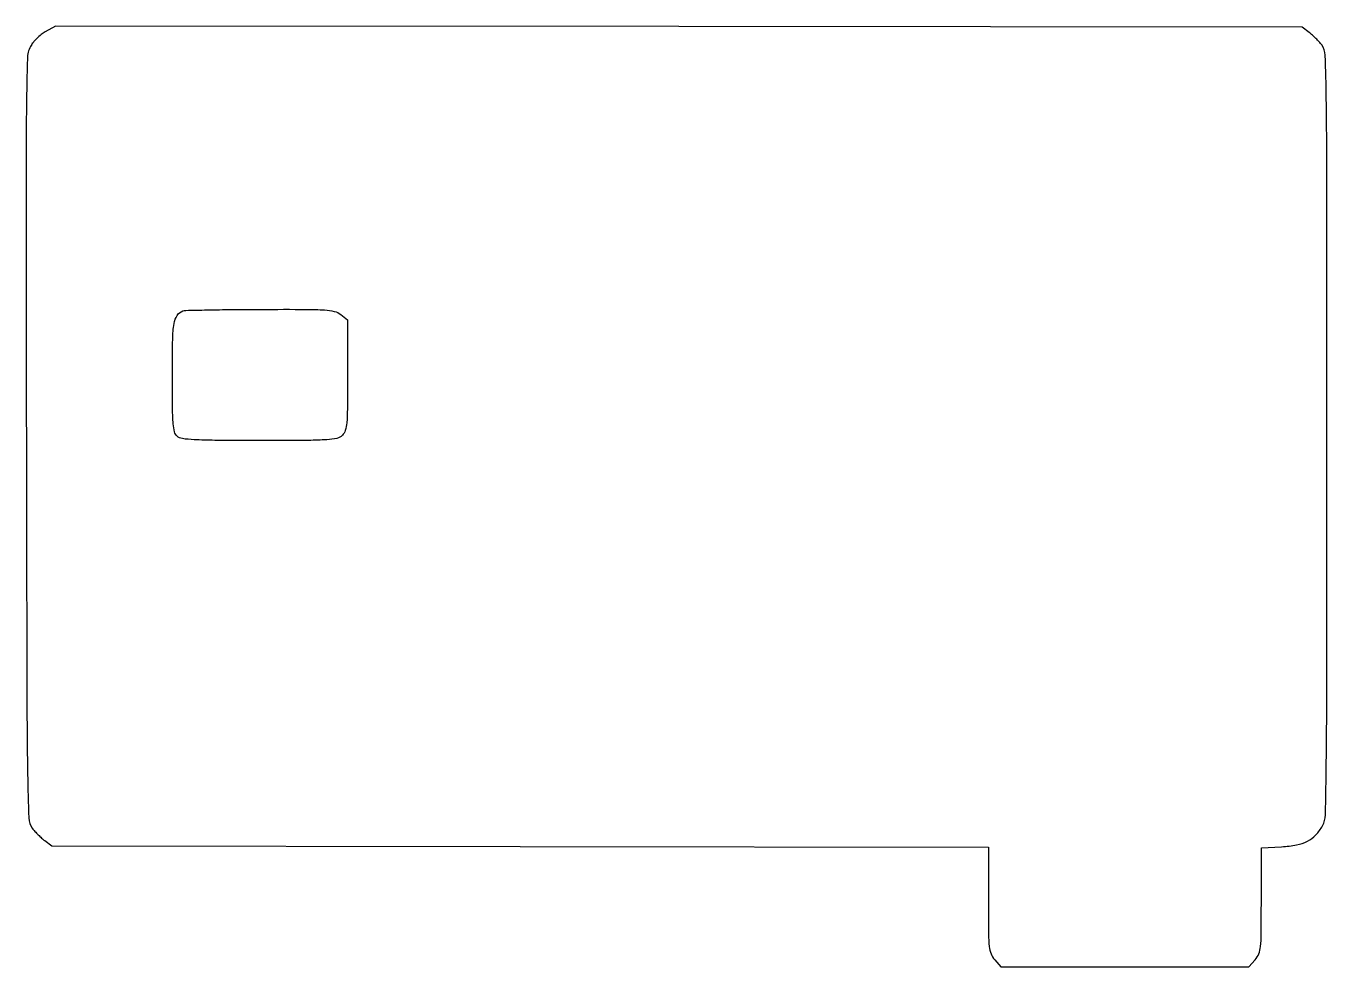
# Model space of a CAD drawing. Extents: x 0 to 505, y 2 to 367.
import ezdxf

# ---------------------------------------------------------------- set-up
doc = ezdxf.new("R2010")
doc.units = 0

msp = doc.modelspace()

# ---------------------------------------------------------------- linework, layer by layer
for points in [[(7.604101, 364.736974, 0.039002), (5.97604, 363.625097, 0.026586), (4.305309, 362.128986, 0.02686), (2.839405, 360.502824, 0.047717), (1.845007, 359, 0.116235), (0.624778, 354.371212, 0.003945), (0.275392, 335.417449, 0.002871), (0.113513, 301.683799, 0.0002), (0.240906, 206.823204, 0.000175), (0.447936, 107.855641, 0.003221), (0.726585, 76.486832, 0.004989), (1.15977, 59.369799, 0.152688), (2.561789, 55.384992, 0.022572), (3.550921, 54.177917, 0.013445), (4.829097, 52.829093, 0.013445), (6.177925, 51.55092, 0.022572), (7.385007, 50.561789), (10.146436, 48.5), (192.073218, 48.239378), (374, 47.978756), (374, 27.545142, 0.001759), (374.046836, 14.23132, 0.024116), (374.313855, 9.40396, 0.069927), (375.003482, 6.623336, 0.082092), (376.413416, 4.305764), (378.826833, 1.5), (427, 1.5), (475.173167, 1.5), (477.586584, 4.305764, 0.08182), (478.996025, 6.619711, 0.070067), (479.685774, 9.39132, 0.024231), (479.953037, 14.197469, 0.001775), (480, 27.427278), (480, 47.743029), (487.851296, 48.197534, 0.032244), (493.721652, 48.919025, 0.071527), (497.977679, 50.374761, 0.085446), (501.175433, 52.769848, 0.064303), (503.765089, 56.328838, 0.120064), (504.890405, 60.531559, 0.002803), (505.24175, 81.159168, 0.002636), (505.459598, 116.561424, 0.00022), (505.5, 208.17667, 0.000173), (505.465628, 307.311091, 0.00323), (505.24189, 338.58657, 0.005051), (504.837653, 355.627963, 0.153056), (503.438211, 359.614881, 0.022575), (502.449074, 360.822005, 0.013446), (501.170885, 362.17087, 0.013446), (499.822036, 363.449071, 0.022575), (498.614931, 364.438211), (495.853439, 366.5), (253.676719, 366.736974), (11.5, 366.973948)], [(122.365141, 254.92742), (125, 252.85484), (125, 231.42742, -0.001834), (124.951645, 218.246836, -0.019459), (124.703331, 212.881758, -0.051377), (124.137987, 209.907328, -0.124362), (123, 208, -0.142735), (120.86097, 206.82632, -0.03907), (117.011737, 206.283144, -0.014376), (109.82872, 206.043589, -0.001147), (90.828741, 206, -0.001425), (73.423689, 206.049593, -0.011494), (65.433211, 206.278866, -0.021514), (60.843357, 206.714802, -0.150585), (58.828741, 207.654988, -0.148449), (57.799031, 209.370905, -0.041886), (57.290221, 212.483794, -0.017652), (57.049596, 218.076692, -0.001924), (57, 230.963858, -0.003501), (57.101416, 245.446084, -0.035651), (57.613017, 251.430834, -0.103398), (58.796697, 254.550804, -0.166225), (61, 256.306019, -0.080024), (62.17652, 256.524411, -0.000852), (70.465073, 256.707821, -0.002679), (80.039291, 256.852036, -0.001736), (91.115141, 256.921053, -0.001238), (109.227522, 256.926172, -0.01538), (116.102306, 256.699553, -0.042869), (119.878146, 256.131226, -0.108279)]]:
    msp.add_lwpolyline(points, format="xyb", close=True)

doc.saveas('drawing.dxf')
